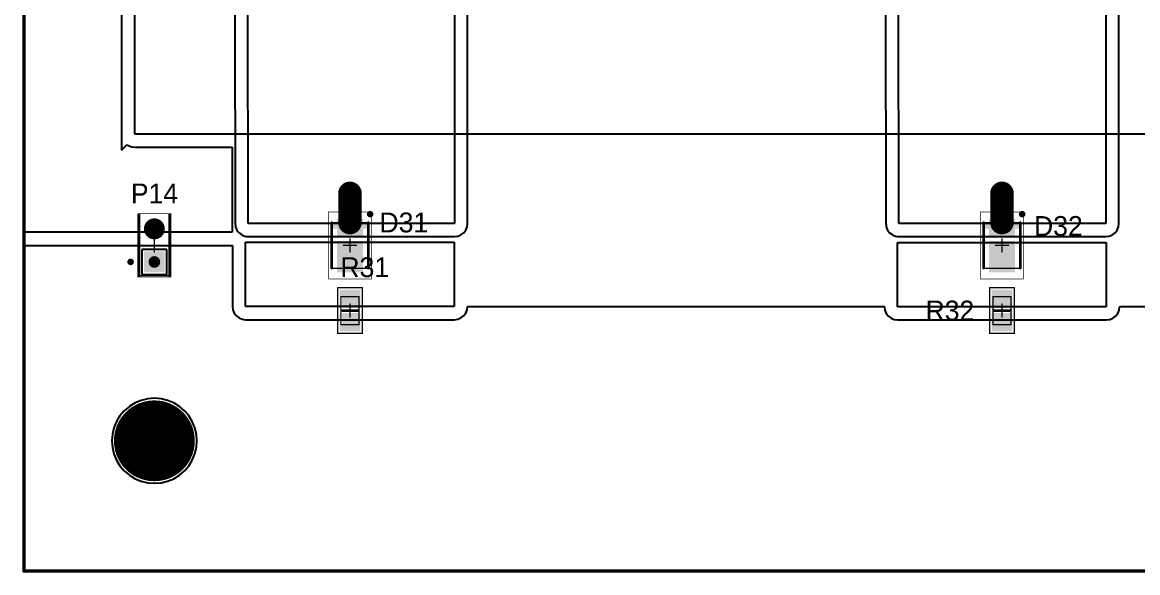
# Model space of a CAD drawing. Header units: millimetres. Extents: x -0.01 to 7.88, y -0.01 to 7.88.
# Drawn here: x -0.005 to 3.362, y -0.005 to 1.659 of the extents above; entities that cross this region are included whole.
import ezdxf

# ---------------------------------------------------------------- set-up
doc = ezdxf.new("R2010")
doc.units = ezdxf.units.MM
doc.header["$MEASUREMENT"] = 0
for name, color, linetype in [('BottomLayer', 5, 'Continuous'), ('BottomSolder', 6, 'Continuous'), ('Mechanical13', 56, 'Continuous'), ('Mechanical15', 56, 'Continuous'), ('Mechanical2', 216, 'Continuous'), ('MultiLayer', 9, 'Continuous'), ('PadHoleLayer', 156, 'Continuous'), ('TopLayer', 1, 'Continuous'), ('TopOverlay', 2, 'Continuous'), ('TopPaste', 8, 'Continuous'), ('TopSolder', 216, 'Continuous'), ('ViaHoleLayer', 16, 'Continuous')]:
    doc.layers.add(name, color=color, linetype=linetype)

# ---------------------------------------------------------------- blocks, each defined once
blk = doc.blocks.new('6_0805_N_13')
at = {"layer": 'Mechanical13', "const_width": 0.00394}
for points in [[(-0.0423, 0.0276), (0.0423, 0.0276)], [(-0.0423, 0.0276), (-0.0423, -0.0276)], [(0.0423, 0.0276), (0.0423, -0.0276)], [(-0.0423, -0.0276), (0.0423, -0.0276)]]:
    blk.add_lwpolyline(points, dxfattribs=at)
at = {"layer": 'Mechanical13', "const_width": 0.00197}
for points in [[(-0.0433, 0.0276, 1), (-0.0413, 0.0276, 1)], [(-0.0433, 0.0276, 1), (-0.0413, 0.0276, 1)], [(0.0413, 0.0276, 1), (0.0433, 0.0276, 1)], [(0.0413, 0.0276, 1), (0.0433, 0.0276, 1)], [(-0.0433, -0.0276, 1), (-0.0413, -0.0276, 1)], [(-0.0433, -0.0276, 1), (-0.0413, -0.0276, 1)], [(0.0413, -0.0276, 1), (0.0433, -0.0276, 1)], [(0.0413, -0.0276, 1), (0.0433, -0.0276, 1)]]:
    blk.add_lwpolyline(points, format="xyb", close=True, dxfattribs=at)
at = {"layer": 'Mechanical15', "const_width": 0.00394}
for points in [[(-0.0689, 0.0374), (0.0689, 0.0374)], [(-0.0689, 0.0374), (-0.0689, -0.0374)], [(0.0689, 0.0374), (0.0689, -0.0374)], [(-0.0197, 0), (0.0197, 0)], [(0, 0.0197), (0, -0.0197)], [(-0.0689, -0.0374), (0.0689, -0.0374)]]:
    blk.add_lwpolyline(points, dxfattribs=at)
at = {"layer": 'Mechanical15', "const_width": 0.00197}
for points in [[(-0.0699, 0.0374, 1), (-0.0679, 0.0374, 1)], [(-0.0699, 0.0374, 1), (-0.0679, 0.0374, 1)], [(0.0679, 0.0374, 1), (0.0699, 0.0374, 1)], [(0.0679, 0.0374, 1), (0.0699, 0.0374, 1)], [(-0.0207, 0, 1), (-0.0187, 0, 1)], [(-0.001, 0.0197, 1), (0.001, 0.0197, 1)], [(0.0187, 0, 1), (0.0207, 0, 1)], [(-0.001, -0.0197, 1), (0.001, -0.0197, 1)], [(-0.0699, -0.0374, 1), (-0.0679, -0.0374, 1)], [(-0.0699, -0.0374, 1), (-0.0679, -0.0374, 1)], [(0.0679, -0.0374, 1), (0.0699, -0.0374, 1)], [(0.0679, -0.0374, 1), (0.0699, -0.0374, 1)]]:
    blk.add_lwpolyline(points, format="xyb", close=True, dxfattribs=at)
at = {"layer": 'TopLayer'}
for points in [[(-0.0118, -0.0276), (-0.0118, 0.0276), (-0.0591, -0.0276), (-0.0591, 0.0276)], [(0.0591, -0.0276), (0.0591, 0.0276), (0.0118, -0.0276), (0.0118, 0.0276)]]:
    blk.add_solid(points, dxfattribs=at)
at = {"layer": 'TopOverlay', "const_width": 0.00787}
blk.add_lwpolyline([(0, 0.0236), (0, -0.0236)], dxfattribs=at)
at = {"layer": 'TopOverlay', "const_width": 0.00394}
for points in [[(-0.002, 0.0236, 1), (0.002, 0.0236, 1)], [(-0.002, -0.0236, 1), (0.002, -0.0236, 1)]]:
    blk.add_lwpolyline(points, format="xyb", close=True, dxfattribs=at)
at = {"layer": 'TopPaste'}
for points in [[(-0.0118, -0.0276), (-0.0118, 0.0276), (-0.0591, -0.0276), (-0.0591, 0.0276)], [(0.0591, -0.0276), (0.0591, 0.0276), (0.0118, -0.0276), (0.0118, 0.0276)]]:
    blk.add_solid(points, dxfattribs=at)
at = {"layer": 'TopSolder'}
for points in [[(-0.0078, -0.0316), (-0.0078, 0.0316), (-0.0631, -0.0316), (-0.0631, 0.0316)], [(0.0631, -0.0316), (0.0631, 0.0316), (0.0078, -0.0316), (0.0078, 0.0316)]]:
    blk.add_solid(points, dxfattribs=at)
blk = doc.blocks.new('6_0805_N_14')
at = {"layer": 'Mechanical13', "const_width": 0.00394}
for points in [[(-0.0423, 0.0276), (-0.0423, -0.0276)], [(-0.0423, 0.0276), (0.0423, 0.0276)], [(0.0423, 0.0276), (0.0423, -0.0276)], [(-0.0423, -0.0276), (0.0423, -0.0276)]]:
    blk.add_lwpolyline(points, dxfattribs=at)
at = {"layer": 'Mechanical13', "const_width": 0.00197}
for points in [[(-0.0433, 0.0276, 1), (-0.0413, 0.0276, 1)], [(-0.0433, 0.0276, 1), (-0.0413, 0.0276, 1)], [(0.0413, 0.0276, 1), (0.0433, 0.0276, 1)], [(0.0413, 0.0276, 1), (0.0433, 0.0276, 1)], [(-0.0433, -0.0276, 1), (-0.0413, -0.0276, 1)], [(-0.0433, -0.0276, 1), (-0.0413, -0.0276, 1)], [(0.0413, -0.0276, 1), (0.0433, -0.0276, 1)], [(0.0413, -0.0276, 1), (0.0433, -0.0276, 1)]]:
    blk.add_lwpolyline(points, format="xyb", close=True, dxfattribs=at)
at = {"layer": 'Mechanical15', "const_width": 0.00394}
for points in [[(-0.0689, 0.0374), (-0.0689, -0.0374)], [(-0.0689, 0.0374), (0.0689, 0.0374)], [(0.0689, 0.0374), (0.0689, -0.0374)], [(-0.0197, 0), (0.0197, 0)], [(0, 0.0197), (0, -0.0197)], [(-0.0689, -0.0374), (0.0689, -0.0374)]]:
    blk.add_lwpolyline(points, dxfattribs=at)
at = {"layer": 'Mechanical15', "const_width": 0.00197}
for points in [[(-0.0699, 0.0374, 1), (-0.0679, 0.0374, 1)], [(-0.0699, 0.0374, 1), (-0.0679, 0.0374, 1)], [(0.0679, 0.0374, 1), (0.0699, 0.0374, 1)], [(0.0679, 0.0374, 1), (0.0699, 0.0374, 1)], [(-0.0207, 0, 1), (-0.0187, 0, 1)], [(-0.001, 0.0197, 1), (0.001, 0.0197, 1)], [(0.0187, 0, 1), (0.0207, 0, 1)], [(-0.001, -0.0197, 1), (0.001, -0.0197, 1)], [(-0.0699, -0.0374, 1), (-0.0679, -0.0374, 1)], [(-0.0699, -0.0374, 1), (-0.0679, -0.0374, 1)], [(0.0679, -0.0374, 1), (0.0699, -0.0374, 1)], [(0.0679, -0.0374, 1), (0.0699, -0.0374, 1)]]:
    blk.add_lwpolyline(points, format="xyb", close=True, dxfattribs=at)
at = {"layer": 'TopLayer'}
for points in [[(-0.0118, -0.0276), (-0.0118, 0.0276), (-0.0591, -0.0276), (-0.0591, 0.0276)], [(0.0591, -0.0276), (0.0591, 0.0276), (0.0118, -0.0276), (0.0118, 0.0276)]]:
    blk.add_solid(points, dxfattribs=at)
at = {"layer": 'TopOverlay', "const_width": 0.00787}
blk.add_lwpolyline([(0, 0.0236), (0, -0.0236)], dxfattribs=at)
at = {"layer": 'TopOverlay', "const_width": 0.00394}
for points in [[(-0.002, 0.0236, 1), (0.002, 0.0236, 1)], [(-0.002, -0.0236, 1), (0.002, -0.0236, 1)]]:
    blk.add_lwpolyline(points, format="xyb", close=True, dxfattribs=at)
at = {"layer": 'TopPaste'}
for points in [[(-0.0118, -0.0276), (-0.0118, 0.0276), (-0.0591, -0.0276), (-0.0591, 0.0276)], [(0.0591, -0.0276), (0.0591, 0.0276), (0.0118, -0.0276), (0.0118, 0.0276)]]:
    blk.add_solid(points, dxfattribs=at)
at = {"layer": 'TopSolder'}
for points in [[(-0.0078, -0.0316), (-0.0078, 0.0316), (-0.0631, -0.0316), (-0.0631, 0.0316)], [(0.0631, -0.0316), (0.0631, 0.0316), (0.0078, -0.0316), (0.0078, 0.0316)]]:
    blk.add_solid(points, dxfattribs=at)
blk = doc.blocks.new('TECO_5_146280_2_V_49')
at = {"layer": 'BottomLayer', "const_width": 0.0276}
blk.add_lwpolyline([(0.0362, 0, 1), (0.0638, 0, 1)], format="xyb", close=True, dxfattribs=at)
at = {"layer": 'BottomLayer'}
blk.add_solid([(-0.0776, -0.0276), (-0.0224, -0.0276), (-0.0776, 0.0276), (-0.0224, 0.0276)], dxfattribs=at)
at = {"layer": 'BottomSolder', "const_width": 0.0316}
blk.add_lwpolyline([(0.0342, 0, 1), (0.0658, 0, 1)], format="xyb", close=True, dxfattribs=at)
at = {"layer": 'BottomSolder'}
blk.add_solid([(-0.0816, -0.0316), (-0.0184, -0.0316), (-0.0816, 0.0316), (-0.0184, 0.0316)], dxfattribs=at)
at = {"layer": 'Mechanical13', "const_width": 0.00394}
for points in [[(-0.0919, 0.0461), (-0.0919, -0.0461)], [(-0.0919, 0.0461), (0.0919, 0.0461)], [(-0.0919, -0.0461), (0.0919, -0.0461)]]:
    blk.add_lwpolyline(points, dxfattribs=at)
at = {"layer": 'Mechanical13', "const_width": 0.00197}
for points in [[(-0.0929, 0.0461, 1), (-0.0909, 0.0461, 1)], [(-0.0929, 0.0461, 1), (-0.0909, 0.0461, 1)], [(0.0909, 0.0461, 1), (0.0929, 0.0461, 1)], [(-0.0929, -0.0461, 1), (-0.0909, -0.0461, 1)], [(-0.0929, -0.0461, 1), (-0.0909, -0.0461, 1)], [(0.0909, -0.0461, 1), (0.0929, -0.0461, 1)]]:
    blk.add_lwpolyline(points, format="xyb", close=True, dxfattribs=at)
at = {"layer": 'Mechanical15'}
for points, const_width in [([(-0.0959, 0.05), (-0.0959, -0.05)], 0.00197), ([(-0.0959, 0.05), (0.0959, 0.05)], 0.00197), ([(0.0959, 0.05), (0.0959, -0.05)], 0.00197), ([(-0.0197, 0), (0.0197, 0)], 0.00394), ([(0, 0.0197), (0, -0.0197)], 0.00394), ([(-0.0959, -0.05), (0.0959, -0.05)], 0.00197)]:
    blk.add_lwpolyline(points, dxfattribs=dict(at, const_width=const_width))
for points, const_width in [([(-0.0964, 0.05, 1), (-0.0954, 0.05, 1)], 0.000984), ([(-0.0964, 0.05, 1), (-0.0954, 0.05, 1)], 0.000984), ([(0.0954, 0.05, 1), (0.0964, 0.05, 1)], 0.000984), ([(0.0954, 0.05, 1), (0.0964, 0.05, 1)], 0.000984), ([(-0.0207, 0, 1), (-0.0187, 0, 1)], 0.00197), ([(-0.001, 0.0197, 1), (0.001, 0.0197, 1)], 0.00197), ([(0.0187, 0, 1), (0.0207, 0, 1)], 0.00197), ([(-0.001, -0.0197, 1), (0.001, -0.0197, 1)], 0.00197), ([(-0.0964, -0.05, 1), (-0.0954, -0.05, 1)], 0.000984), ([(-0.0964, -0.05, 1), (-0.0954, -0.05, 1)], 0.000984), ([(0.0954, -0.05, 1), (0.0964, -0.05, 1)], 0.000984), ([(0.0954, -0.05, 1), (0.0964, -0.05, 1)], 0.000984)]:
    blk.add_lwpolyline(points, format="xyb", close=True, dxfattribs=dict(at, const_width=const_width))
at = {"layer": 'MultiLayer', "const_width": 0.0276}
blk.add_lwpolyline([(0.0362, 0, 1), (0.0638, 0, 1)], format="xyb", close=True, dxfattribs=at)
at = {"layer": 'MultiLayer'}
blk.add_solid([(-0.0776, -0.0276), (-0.0224, -0.0276), (-0.0776, 0.0276), (-0.0224, 0.0276)], dxfattribs=at)
at = {"layer": 'PadHoleLayer', "const_width": 0.0175}
for points in [[(-0.0588, 0, 1), (-0.0412, 0, 1)], [(0.0412, 0, 1), (0.0588, 0, 1)]]:
    blk.add_lwpolyline(points, format="xyb", close=True, dxfattribs=at)
at = {"layer": 'TopLayer', "const_width": 0.0276}
blk.add_lwpolyline([(0.0362, 0, 1), (0.0638, 0, 1)], format="xyb", close=True, dxfattribs=at)
at = {"layer": 'TopLayer'}
blk.add_solid([(-0.0776, -0.0276), (-0.0224, -0.0276), (-0.0776, 0.0276), (-0.0224, 0.0276)], dxfattribs=at)
at = {"layer": 'TopOverlay'}
for points, const_width in [([(-0.0451, 0.0717, 1), (-0.0549, 0.0717, 1)], 0.00984), ([(-0.0574, 0.0717, 1), (-0.0525, 0.0717, 1)], 0.00492), ([(-0.0475, 0.0717, 1), (-0.0426, 0.0717, 1)], 0.00492), ([(-0.0939, 0.0461, 1), (-0.09, 0.0461, 1)], 0.00394), ([(0.09, 0.0461, 1), (0.0939, 0.0461, 1)], 0.00394), ([(-0.0939, -0.0461, 1), (-0.09, -0.0461, 1)], 0.00394), ([(0.09, -0.0461, 1), (0.0939, -0.0461, 1)], 0.00394)]:
    blk.add_lwpolyline(points, format="xyb", close=True, dxfattribs=dict(at, const_width=const_width))
at = {"layer": 'TopOverlay', "const_width": 0.00787}
for points in [[(-0.0919, 0.0461), (0.0919, 0.0461)], [(-0.0919, -0.0461), (0.0919, -0.0461)]]:
    blk.add_lwpolyline(points, dxfattribs=at)
at = {"layer": 'TopSolder', "const_width": 0.0316}
blk.add_lwpolyline([(0.0342, 0, 1), (0.0658, 0, 1)], format="xyb", close=True, dxfattribs=at)
at = {"layer": 'TopSolder'}
blk.add_solid([(-0.0816, -0.0316), (-0.0184, -0.0316), (-0.0816, 0.0316), (-0.0184, 0.0316)], dxfattribs=at)
blk = doc.blocks.new('DIOM3528X07N_67')
at = {"layer": 'Mechanical13', "const_width": 0.00394}
for points in [[(0.0689, 0.0551), (-0.0689, 0.0551)], [(-0.0689, -0.0551), (-0.0689, 0.0551)], [(0.0689, -0.0551), (0.0689, 0.0551)], [(0.0689, -0.0551), (-0.0689, -0.0551)]]:
    blk.add_lwpolyline(points, dxfattribs=at)
at = {"layer": 'Mechanical13', "const_width": 0.00197}
for points in [[(-0.0699, 0.0551, 1), (-0.0679, 0.0551, 1)], [(-0.0699, 0.0551, 1), (-0.0679, 0.0551, 1)], [(0.0679, 0.0551, 1), (0.0699, 0.0551, 1)], [(0.0679, 0.0551, 1), (0.0699, 0.0551, 1)], [(-0.0699, -0.0551, 1), (-0.0679, -0.0551, 1)], [(-0.0699, -0.0551, 1), (-0.0679, -0.0551, 1)], [(0.0679, -0.0551, 1), (0.0699, -0.0551, 1)], [(0.0679, -0.0551, 1), (0.0699, -0.0551, 1)]]:
    blk.add_lwpolyline(points, format="xyb", close=True, dxfattribs=at)
at = {"layer": 'Mechanical13'}
blk.add_solid([(-0.0689, -0.0551), (-0.0504, -0.0551), (-0.0689, 0.0551), (-0.0504, 0.0551)], dxfattribs=at)
at = {"layer": 'Mechanical15'}
for points, const_width in [([(0.1014, 0.065), (-0.1014, 0.065)], 0.00197), ([(-0.1014, -0.065), (-0.1014, 0.065)], 0.00197), ([(0.1014, -0.065), (0.1014, 0.065)], 0.00197), ([(0.0197, 0), (-0.0197, 0)], 0.00394), ([(0, -0.0197), (0, 0.0197)], 0.00394), ([(0.1014, -0.065), (-0.1014, -0.065)], 0.00197)]:
    blk.add_lwpolyline(points, dxfattribs=dict(at, const_width=const_width))
for points, const_width in [([(-0.1019, 0.065, 1), (-0.1009, 0.065, 1)], 0.000984), ([(-0.1019, 0.065, 1), (-0.1009, 0.065, 1)], 0.000984), ([(0.1009, 0.065, 1), (0.1019, 0.065, 1)], 0.000984), ([(0.1009, 0.065, 1), (0.1019, 0.065, 1)], 0.000984), ([(-0.0207, 0, 1), (-0.0187, 0, 1)], 0.00197), ([(-0.001, 0.0197, 1), (0.001, 0.0197, 1)], 0.00197), ([(0.0187, 0, 1), (0.0207, 0, 1)], 0.00197), ([(-0.001, -0.0197, 1), (0.001, -0.0197, 1)], 0.00197), ([(-0.1019, -0.065, 1), (-0.1009, -0.065, 1)], 0.000984), ([(-0.1019, -0.065, 1), (-0.1009, -0.065, 1)], 0.000984), ([(0.1009, -0.065, 1), (0.1019, -0.065, 1)], 0.000984), ([(0.1009, -0.065, 1), (0.1019, -0.065, 1)], 0.000984)]:
    blk.add_lwpolyline(points, format="xyb", close=True, dxfattribs=dict(at, const_width=const_width))
at = {"layer": 'TopLayer'}
for points in [[(-0.0325, -0.0354), (-0.0325, 0.0354), (-0.0758, -0.0354), (-0.0758, 0.0354)], [(0.0778, -0.0354), (0.0778, 0.0354), (-0.0089, -0.0354), (-0.0089, 0.0354)]]:
    blk.add_solid(points, dxfattribs=at)
at = {"layer": 'TopOverlay'}
for points, const_width in [([(-0.0896, 0.061, 1), (-0.0994, 0.061, 1)], 0.00984), ([(-0.1019, 0.061, 1), (-0.0969, 0.061, 1)], 0.00492), ([(-0.092, 0.061, 1), (-0.0871, 0.061, 1)], 0.00492), ([(-0.0709, 0.0551, 1), (-0.0669, 0.0551, 1)], 0.00394), ([(0.0669, 0.0551, 1), (0.0709, 0.0551, 1)], 0.00394), ([(-0.0709, -0.0551, 1), (-0.0669, -0.0551, 1)], 0.00394), ([(0.0669, -0.0551, 1), (0.0709, -0.0551, 1)], 0.00394)]:
    blk.add_lwpolyline(points, format="xyb", close=True, dxfattribs=dict(at, const_width=const_width))
at = {"layer": 'TopOverlay', "const_width": 0.00787}
for points in [[(0.0689, 0.0551), (-0.0689, 0.0551)], [(0.0689, -0.0551), (-0.0689, -0.0551)]]:
    blk.add_lwpolyline(points, dxfattribs=at)
at = {"layer": 'TopPaste'}
for points in [[(-0.0325, -0.0354), (-0.0325, 0.0354), (-0.0758, -0.0354), (-0.0758, 0.0354)], [(0.0778, -0.0354), (0.0778, 0.0354), (-0.0089, -0.0354), (-0.0089, 0.0354)]]:
    blk.add_solid(points, dxfattribs=at)
at = {"layer": 'TopSolder'}
for points in [[(-0.0285, -0.0394), (-0.0285, 0.0394), (-0.0798, -0.0394), (-0.0798, 0.0394)], [(0.0818, -0.0394), (0.0818, 0.0394), (-0.0129, -0.0394), (-0.0129, 0.0394)]]:
    blk.add_solid(points, dxfattribs=at)
blk = doc.blocks.new('DIOM3528X07N_68')
at = {"layer": 'Mechanical13', "const_width": 0.00394}
for points in [[(0.0689, 0.0551), (-0.0689, 0.0551)], [(-0.0689, -0.0551), (-0.0689, 0.0551)], [(0.0689, -0.0551), (0.0689, 0.0551)], [(0.0689, -0.0551), (-0.0689, -0.0551)]]:
    blk.add_lwpolyline(points, dxfattribs=at)
at = {"layer": 'Mechanical13', "const_width": 0.00197}
for points in [[(-0.0699, 0.0551, 1), (-0.0679, 0.0551, 1)], [(-0.0699, 0.0551, 1), (-0.0679, 0.0551, 1)], [(0.0679, 0.0551, 1), (0.0699, 0.0551, 1)], [(0.0679, 0.0551, 1), (0.0699, 0.0551, 1)], [(-0.0699, -0.0551, 1), (-0.0679, -0.0551, 1)], [(-0.0699, -0.0551, 1), (-0.0679, -0.0551, 1)], [(0.0679, -0.0551, 1), (0.0699, -0.0551, 1)], [(0.0679, -0.0551, 1), (0.0699, -0.0551, 1)]]:
    blk.add_lwpolyline(points, format="xyb", close=True, dxfattribs=at)
at = {"layer": 'Mechanical13'}
blk.add_solid([(-0.0689, -0.0551), (-0.0504, -0.0551), (-0.0689, 0.0551), (-0.0504, 0.0551)], dxfattribs=at)
at = {"layer": 'Mechanical15'}
for points, const_width in [([(0.1014, 0.065), (-0.1014, 0.065)], 0.00197), ([(-0.1014, -0.065), (-0.1014, 0.065)], 0.00197), ([(0.1014, -0.065), (0.1014, 0.065)], 0.00197), ([(0.0197, 0), (-0.0197, 0)], 0.00394), ([(0, -0.0197), (0, 0.0197)], 0.00394), ([(0.1014, -0.065), (-0.1014, -0.065)], 0.00197)]:
    blk.add_lwpolyline(points, dxfattribs=dict(at, const_width=const_width))
for points, const_width in [([(-0.1019, 0.065, 1), (-0.1009, 0.065, 1)], 0.000984), ([(-0.1019, 0.065, 1), (-0.1009, 0.065, 1)], 0.000984), ([(0.1009, 0.065, 1), (0.1019, 0.065, 1)], 0.000984), ([(0.1009, 0.065, 1), (0.1019, 0.065, 1)], 0.000984), ([(-0.0207, 0, 1), (-0.0187, 0, 1)], 0.00197), ([(-0.001, 0.0197, 1), (0.001, 0.0197, 1)], 0.00197), ([(0.0187, 0, 1), (0.0207, 0, 1)], 0.00197), ([(-0.001, -0.0197, 1), (0.001, -0.0197, 1)], 0.00197), ([(-0.1019, -0.065, 1), (-0.1009, -0.065, 1)], 0.000984), ([(-0.1019, -0.065, 1), (-0.1009, -0.065, 1)], 0.000984), ([(0.1009, -0.065, 1), (0.1019, -0.065, 1)], 0.000984), ([(0.1009, -0.065, 1), (0.1019, -0.065, 1)], 0.000984)]:
    blk.add_lwpolyline(points, format="xyb", close=True, dxfattribs=dict(at, const_width=const_width))
at = {"layer": 'TopLayer'}
for points in [[(-0.0325, -0.0354), (-0.0325, 0.0354), (-0.0758, -0.0354), (-0.0758, 0.0354)], [(0.0778, -0.0354), (0.0778, 0.0354), (-0.0089, -0.0354), (-0.0089, 0.0354)]]:
    blk.add_solid(points, dxfattribs=at)
at = {"layer": 'TopOverlay'}
for points, const_width in [([(-0.0896, 0.061, 1), (-0.0994, 0.061, 1)], 0.00984), ([(-0.1019, 0.061, 1), (-0.0969, 0.061, 1)], 0.00492), ([(-0.092, 0.061, 1), (-0.0871, 0.061, 1)], 0.00492), ([(-0.0709, 0.0551, 1), (-0.0669, 0.0551, 1)], 0.00394), ([(0.0669, 0.0551, 1), (0.0709, 0.0551, 1)], 0.00394), ([(-0.0709, -0.0551, 1), (-0.0669, -0.0551, 1)], 0.00394), ([(0.0669, -0.0551, 1), (0.0709, -0.0551, 1)], 0.00394)]:
    blk.add_lwpolyline(points, format="xyb", close=True, dxfattribs=dict(at, const_width=const_width))
at = {"layer": 'TopOverlay', "const_width": 0.00787}
for points in [[(0.0689, 0.0551), (-0.0689, 0.0551)], [(0.0689, -0.0551), (-0.0689, -0.0551)]]:
    blk.add_lwpolyline(points, dxfattribs=at)
at = {"layer": 'TopPaste'}
for points in [[(-0.0325, -0.0354), (-0.0325, 0.0354), (-0.0758, -0.0354), (-0.0758, 0.0354)], [(0.0778, -0.0354), (0.0778, 0.0354), (-0.0089, -0.0354), (-0.0089, 0.0354)]]:
    blk.add_solid(points, dxfattribs=at)
at = {"layer": 'TopSolder'}
for points in [[(-0.0285, -0.0394), (-0.0285, 0.0394), (-0.0798, -0.0394), (-0.0798, 0.0394)], [(0.0818, -0.0394), (0.0818, 0.0394), (-0.0129, -0.0394), (-0.0129, 0.0394)]]:
    blk.add_solid(points, dxfattribs=at)

msp = doc.modelspace()

# ---------------------------------------------------------------- linework, layer by layer
at = {"layer": 'BottomLayer'}
for p, q in [((0, 0), (0, 7.874)), ((1.2995, 7.3953), (1.2995, 1.0506)), ((1.3392, 1.0506), (1.3392, 7.3953)), ((3.2661, 7.3972), (3.2661, 1.0506)), ((3.3058, 1.0506), (3.3058, 7.3972)), ((0.6274, 6.9962), (0.6376, 1.0505)), ((0.6773, 1.0506), (0.6672, 6.9962)), ((2.6417, 1.0506), (2.6315, 6.9921)), ((2.592, 6.8468), (2.602, 1.0505)), ((0.6376, 1.0505), (0.6383, 1.0454)), ((0.6383, 1.0454), (0.639, 1.0403)), ((1.2995, 1.0506), (0.6773, 1.0506)), ((1.3379, 1.0403), (1.3392, 1.0506)), ((2.602, 1.0505), (2.6026, 1.0454)), ((2.6026, 1.0454), (2.6033, 1.0403)), ((3.2661, 1.0506), (2.6417, 1.0506)), ((3.3045, 1.0403), (3.3058, 1.0506)), ((0.639, 1.0403), (0.639, 1.0403)), ((0.639, 1.0403), (0.639, 1.0403)), ((0.639, 1.0403), (0.641, 1.0355)), ((0.641, 1.0355), (0.6429, 1.0307)), ((0.6429, 1.0307), (0.643, 1.0307)), ((0.643, 1.0307), (0.643, 1.0307)), ((0.643, 1.0307), (0.6461, 1.0266)), ((0.6461, 1.0266), (0.6493, 1.0225)), ((0.6493, 1.0225), (0.6493, 1.0225)), ((0.6493, 1.0225), (0.6493, 1.0225)), ((0.6493, 1.0225), (0.6534, 1.0193)), ((0.6534, 1.0193), (0.6575, 1.0162)), ((0.6575, 1.0162), (0.6575, 1.0162)), ((0.6575, 1.0162), (0.6575, 1.0162)), ((0.6575, 1.0162), (0.6623, 1.0142)), ((0.6623, 1.0142), (0.6671, 1.0122)), ((0.6671, 1.0122), (0.6671, 1.0122)), ((0.6671, 1.0122), (0.6671, 1.0122)), ((0.6671, 1.0122), (0.6722, 1.0116)), ((0.6722, 1.0116), (0.6773, 1.0109)), ((0.6773, 1.0109), (1.2995, 1.0109)), ((1.2995, 1.0109), (1.3098, 1.0122)), ((1.3098, 1.0122), (1.3194, 1.0162)), ((1.3194, 1.0162), (1.3276, 1.0225)), ((1.3276, 1.0225), (1.3339, 1.0307)), ((1.3339, 1.0307), (1.3379, 1.0403)), ((2.6033, 1.0403), (2.6033, 1.0403)), ((2.6033, 1.0403), (2.6033, 1.0403)), ((2.6033, 1.0403), (2.6053, 1.0355)), ((2.6053, 1.0355), (2.6073, 1.0307)), ((2.6073, 1.0307), (2.6073, 1.0307)), ((2.6073, 1.0307), (2.6073, 1.0307)), ((2.6073, 1.0307), (2.6104, 1.0266)), ((2.6104, 1.0266), (2.6136, 1.0225)), ((2.6136, 1.0225), (2.6136, 1.0225)), ((2.6136, 1.0225), (2.6136, 1.0225)), ((2.6136, 1.0225), (2.6177, 1.0193)), ((2.6177, 1.0193), (2.6218, 1.0162)), ((2.6218, 1.0162), (2.6218, 1.0162)), ((2.6218, 1.0162), (2.6219, 1.0162)), ((2.6219, 1.0162), (2.6266, 1.0142)), ((2.6266, 1.0142), (2.6314, 1.0122)), ((2.6314, 1.0122), (2.6314, 1.0122)), ((2.6314, 1.0122), (2.6315, 1.0122)), ((2.6315, 1.0122), (2.6365, 1.0116)), ((2.6365, 1.0116), (2.6417, 1.0109)), ((2.6417, 1.0109), (3.2661, 1.0109)), ((3.2661, 1.0109), (3.2764, 1.0122)), ((3.2764, 1.0122), (3.286, 1.0162)), ((3.286, 1.0162), (3.2942, 1.0225)), ((3.2942, 1.0225), (3.3005, 1.0307)), ((3.3005, 1.0307), (3.3045, 1.0403)), ((0.4313, 0.9718), (0.3561, 0.9718)), ((0.3561, 0.9718), (0.3561, 0.8967)), ((0.4313, 0.8967), (0.4313, 0.9718)), ((0.3561, 0.8967), (0.4313, 0.8967)), ((7.874, 0), (0, 0))]:
    msp.add_line(p, q, dxfattribs=at)
for points, const_width in [([(0.9718, 1.1417, 1), (0.9968, 1.1417, 1)], 0.025), ([(2.9403, 1.1417, 1), (2.9653, 1.1417, 1)], 0.025), ([(0.3346, 0.3937, 1), (0.4528, 0.3937, 1)], 0.1181)]:
    msp.add_lwpolyline(points, format="xyb", close=True, dxfattribs=dict(at, const_width=const_width))
at = {"layer": 'BottomSolder'}
for points, const_width in [([(0.9698, 1.1417, 1), (0.9988, 1.1417, 1)], 0.029), ([(2.9383, 1.1417, 1), (2.9673, 1.1417, 1)], 0.029), ([(0.3326, 0.3937, 1), (0.4548, 0.3937, 1)], 0.1221)]:
    msp.add_lwpolyline(points, format="xyb", close=True, dxfattribs=dict(at, const_width=const_width))
at = {"layer": 'Mechanical2', "const_width": 0.01}
for points in [[(0, 0), (0, 7.874)], [(0, 0), (7.874, 0)]]:
    msp.add_lwpolyline(points, dxfattribs=at)
at = {"layer": 'Mechanical2', "const_width": 0.005}
msp.add_lwpolyline([(-0.0025, 0, 1), (0.0025, 0, 1)], format="xyb", close=True, dxfattribs=at)
msp.add_lwpolyline([(-0.0025, 0, 1), (0.0025, 0, 1)], format="xyb", close=True, dxfattribs=at)
at = {"layer": 'MultiLayer'}
for points, const_width in [([(0.9718, 1.1417, 1), (0.9968, 1.1417, 1)], 0.025), ([(2.9403, 1.1417, 1), (2.9653, 1.1417, 1)], 0.025), ([(0.3346, 0.3937, 1), (0.4528, 0.3937, 1)], 0.1181)]:
    msp.add_lwpolyline(points, format="xyb", close=True, dxfattribs=dict(at, const_width=const_width))
at = {"layer": 'PadHoleLayer', "const_width": 0.063}
msp.add_lwpolyline([(0.3622, 0.3937, 1), (0.4252, 0.3937, 1)], format="xyb", close=True, dxfattribs=at)
at = {"layer": 'TopLayer'}
for p, q in [((0, 1.024), (0, 7.874)), ((0.2945, 6.8898), (0.2945, 1.2723)), ((0.3346, 1.3205), (0.3346, 1.9685)), ((7.874, 1.3205), (0.3346, 1.3205)), ((0.2945, 1.2723), (0.3111, 1.289)), ((0.3111, 1.289), (0.3148, 1.2862)), ((0.3148, 1.2862), (0.3244, 1.2822)), ((0.3244, 1.2822), (0.3346, 1.2808)), ((0.3346, 1.2808), (0.6284, 1.2808)), ((0.6284, 1.2808), (0.6284, 1.024)), ((0.6284, 1.024), (0, 1.024)), ((0, 0), (0, 0.9843)), ((0, 0.9843), (0.6296, 0.9843)), ((0.6296, 0.9843), (0.6296, 0.7994)), ((0.6693, 0.7994), (0.6693, 0.9937)), ((0.6693, 0.9937), (1.2992, 0.9937)), ((1.2992, 0.9937), (1.2992, 0.7994)), ((2.6378, 0.7986), (2.6378, 0.9929)), ((2.6378, 0.9929), (3.2677, 0.9929)), ((3.2677, 0.9929), (3.2677, 0.7986)), ((0.6296, 0.7994), (0.6309, 0.7891)), ((0.6309, 0.7891), (0.6349, 0.7795)), ((0.6349, 0.7795), (0.6412, 0.7713)), ((1.2992, 0.7994), (0.6693, 0.7994)), ((1.3273, 0.7713), (1.3336, 0.7795)), ((1.3336, 0.7795), (1.3376, 0.7891)), ((1.3376, 0.7891), (1.3389, 0.7994)), ((1.3389, 0.7994), (1.3437, 0.7994)), ((1.3437, 0.7994), (2.5981, 0.7994)), ((2.5981, 0.7994), (2.5981, 0.7986)), ((2.5981, 0.7986), (2.5994, 0.7883)), ((2.5994, 0.7883), (2.6034, 0.7788)), ((2.6034, 0.7788), (2.6097, 0.7705)), ((3.2677, 0.7986), (2.6378, 0.7986)), ((3.2958, 0.7705), (3.3021, 0.7788)), ((3.3021, 0.7788), (3.3061, 0.7883)), ((3.3061, 0.7883), (3.3074, 0.7986)), ((3.3074, 0.7986), (3.3123, 0.7994)), ((3.3123, 0.7994), (3.582, 0.7994)), ((0.6412, 0.7713), (0.6494, 0.765)), ((0.6494, 0.765), (0.659, 0.761)), ((0.659, 0.761), (0.6693, 0.7596)), ((0.6693, 0.7596), (1.2992, 0.7596)), ((1.2992, 0.7596), (1.3095, 0.761)), ((1.3095, 0.761), (1.3191, 0.765)), ((1.3191, 0.765), (1.3273, 0.7713)), ((2.6097, 0.7705), (2.6179, 0.7642)), ((2.6179, 0.7642), (2.6275, 0.7603)), ((2.6275, 0.7603), (2.6378, 0.7589)), ((2.6378, 0.7589), (3.2677, 0.7589)), ((3.2677, 0.7589), (3.278, 0.7603)), ((3.278, 0.7603), (3.2876, 0.7642)), ((3.2876, 0.7642), (3.2958, 0.7705)), ((0.3354, 0.5082), (0.3182, 0.4977)), ((0.354, 0.5159), (0.3354, 0.5082)), ((0.3736, 0.5206), (0.354, 0.5159)), ((0.3937, 0.5222), (0.3736, 0.5206)), ((0.4138, 0.5206), (0.3937, 0.5222)), ((0.4334, 0.5159), (0.4138, 0.5206)), ((0.452, 0.5082), (0.4334, 0.5159)), ((0.4692, 0.4977), (0.452, 0.5082)), ((0.3028, 0.4846), (0.2897, 0.4692)), ((0.3182, 0.4977), (0.3028, 0.4846)), ((0.4846, 0.4846), (0.4692, 0.4977)), ((0.4977, 0.4692), (0.4846, 0.4846)), ((0.2792, 0.452), (0.2715, 0.4334)), ((0.2897, 0.4692), (0.2792, 0.452)), ((0.5082, 0.452), (0.4977, 0.4692)), ((0.5159, 0.4334), (0.5082, 0.452)), ((0.2668, 0.4138), (0.2652, 0.3937)), ((0.2715, 0.4334), (0.2668, 0.4138)), ((0.5206, 0.4138), (0.5159, 0.4334)), ((0.5222, 0.3937), (0.5206, 0.4138)), ((0.2652, 0.3937), (0.2668, 0.3736)), ((0.2668, 0.3736), (0.2715, 0.354)), ((0.5159, 0.354), (0.5206, 0.3736)), ((0.5206, 0.3736), (0.5222, 0.3937)), ((0.2715, 0.354), (0.2792, 0.3354)), ((0.5082, 0.3354), (0.5159, 0.354)), ((0.2792, 0.3354), (0.2897, 0.3182)), ((0.2897, 0.3182), (0.3028, 0.3028)), ((0.4846, 0.3028), (0.4977, 0.3182)), ((0.4977, 0.3182), (0.5082, 0.3354)), ((0.3028, 0.3028), (0.3182, 0.2897)), ((0.3182, 0.2897), (0.3354, 0.2792)), ((0.3354, 0.2792), (0.354, 0.2715)), ((0.354, 0.2715), (0.3736, 0.2668)), ((0.4138, 0.2668), (0.4334, 0.2715)), ((0.4334, 0.2715), (0.452, 0.2792)), ((0.452, 0.2792), (0.4692, 0.2897)), ((0.4692, 0.2897), (0.4846, 0.3028)), ((0.3736, 0.2668), (0.3937, 0.2652)), ((0.3937, 0.2652), (0.4138, 0.2668)), ((7.874, 0), (0, 0))]:
    msp.add_line(p, q, dxfattribs=at)
at = {"layer": 'TopLayer', "const_width": 0.0709}
for points in [[(0.9843, 1.0531), (0.9843, 1.1417)], [(2.9528, 1.0531), (2.9528, 1.1417)]]:
    msp.add_lwpolyline(points, dxfattribs=at)
at = {"layer": 'TopLayer'}
for points, const_width in [([(0.9665, 1.1417, 1), (1.002, 1.1417, 1)], 0.0354), ([(0.9718, 1.1417, 1), (0.9968, 1.1417, 1)], 0.025), ([(2.935, 1.1417, 1), (2.9705, 1.1417, 1)], 0.0354), ([(2.9403, 1.1417, 1), (2.9653, 1.1417, 1)], 0.025), ([(0.9665, 1.0531, 1), (1.002, 1.0531, 1)], 0.0354), ([(2.935, 1.0531, 1), (2.9705, 1.0531, 1)], 0.0354), ([(0.3346, 0.3937, 1), (0.4528, 0.3937, 1)], 0.1181)]:
    msp.add_lwpolyline(points, format="xyb", close=True, dxfattribs=dict(at, const_width=const_width))
at = {"layer": 'TopSolder'}
for points, const_width in [([(0.9698, 1.1417, 1), (0.9988, 1.1417, 1)], 0.029), ([(2.9383, 1.1417, 1), (2.9673, 1.1417, 1)], 0.029), ([(0.3326, 0.3937, 1), (0.4548, 0.3937, 1)], 0.1221)]:
    msp.add_lwpolyline(points, format="xyb", close=True, dxfattribs=dict(at, const_width=const_width))
at = {"layer": 'ViaHoleLayer', "const_width": 0.014}
for points in [[(0.9773, 1.1417, 1), (0.9913, 1.1417, 1)], [(2.9458, 1.1417, 1), (2.9598, 1.1417, 1)]]:
    msp.add_lwpolyline(points, format="xyb", close=True, dxfattribs=at)

# ---------------------------------------------------------------- block references
for name, p, rotation in [('TECO_5_146280_2_V_49', (0.3937, 0.9843), 90), ('DIOM3528X07N_68', (0.9843, 0.9843), 270), ('DIOM3528X07N_67', (2.9528, 0.9843), 270), ('6_0805_N_14', (0.9843, 0.7874), 90), ('6_0805_N_13', (2.9528, 0.7874), 90)]:
    msp.add_blockref(name, p, dxfattribs=dict(rotation=rotation))

# ---------------------------------------------------------------- texts
at = {"layer": 'TopOverlay'}
for s, p in [('P14', (0.3227, 1.1114)), ('D31', (1.0734, 1.0237)), ('D32', (3.0494, 1.0129)), ('R31', (0.9553, 0.8884)), ('R32', (2.722, 0.7574))]:
    msp.add_text(s, height=0.06, dxfattribs=at).set_placement(p)

doc.saveas('drawing.dxf')
